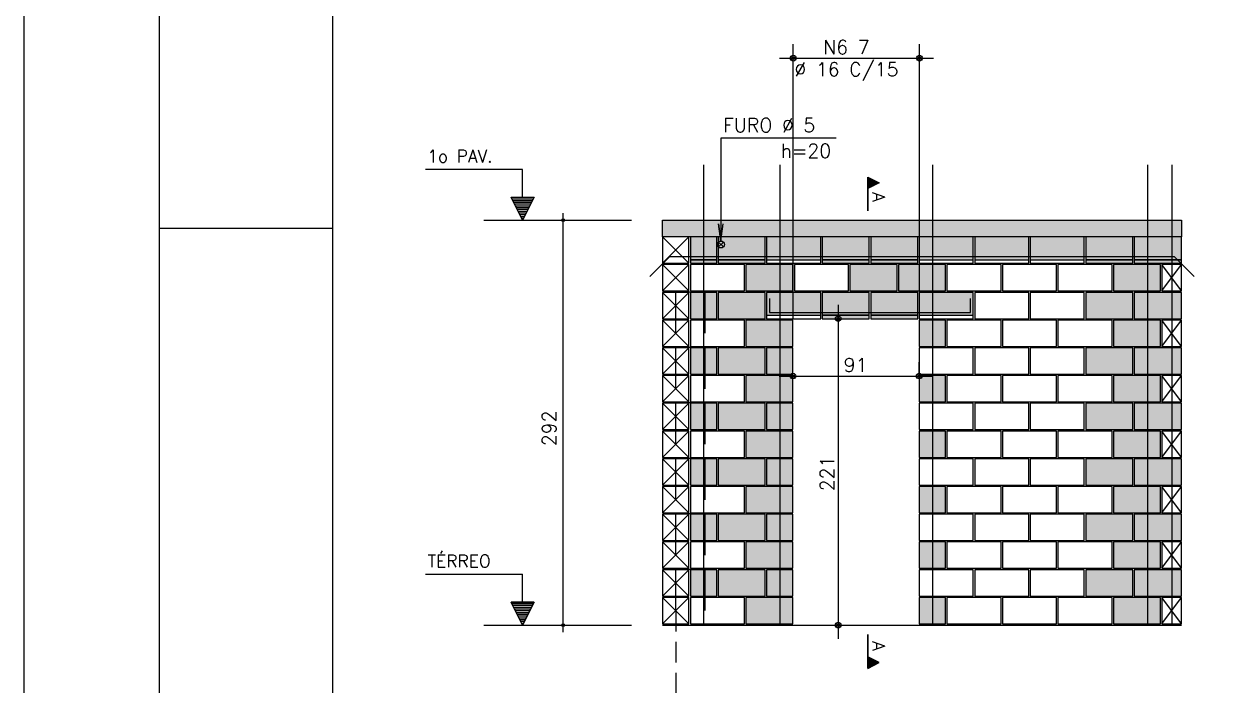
# Model space of a CAD drawing. Extents: x -2 to 121, y -2 to 61.
# Drawn here: x -1.95 to 15.19, y 8.26 to 17.8 of the extents above; entities that cross this region are included whole.
import ezdxf

# ---------------------------------------------------------------- set-up
doc = ezdxf.new("R2010")
doc.units = 0
doc.header["$MEASUREMENT"] = 0
doc.linetypes.add('ESTILO_TQS_0001', pattern=[0.45, 0.3, -0.15])
doc.linetypes.add('HIDDEN', pattern=[0.375, 0.25, -0.125])
doc.layers.get('Defpoints').update_dxf_attribs({"linetype": 'CONTINUOUS'})
for name, color, linetype in [('ARQ_FOLHA', 7, 'CONTINUOUS'), ('PENA_01', 1, 'CONTINUOUS'), ('PENA_02', 2, 'CONTINUOUS'), ('PENA_03', 3, 'CONTINUOUS'), ('PENA_05', 5, 'CONTINUOUS'), ('PENA_09', 254, 'CONTINUOUS'), ('PENA_11', 252, 'CONTINUOUS'), ('PENA_21', 100, 'CONTINUOUS'), ('PENA_23', 50, 'CONTINUOUS')]:
    doc.layers.add(name, color=color, linetype=linetype)
doc.styles.get("Standard").update_dxf_attribs({"font": 'ROMANS.SHX'})

msp = doc.modelspace()

# ---------------------------------------------------------------- linework, layer by layer
at = {"layer": 'ARQ_FOLHA', "color": 1}
msp.add_line((2.5, 14.846255), (0, 14.846255), dxfattribs=at)
for points in [[(0, -0.003745), (118.9, -0.003745), (118.9, 59.396255), (0, 59.396255)], [(2.5, 0.996255), (117.9, 0.996255), (117.9, 58.396255), (2.5, 58.396255)]]:
    msp.add_lwpolyline(points, close=True, dxfattribs=at)
at = {"layer": 'Defpoints', "color": 8, "linetype": 'HIDDEN', "ltscale": 100}
msp.add_lwpolyline([(-1.95, 60.946255), (-1.95, -1.553745), (120.85, -1.553745), (120.85, 60.946255)], close=True, dxfattribs=at)
at = {"layer": 'PENA_01', "linetype": 'Continuous'}
for p, q in [((9.145628, 13.541718), (9.145628, 17.504922)), ((10.965628, 13.541718), (10.965628, 17.504922)), ((8.945628, 17.304922), (11.165628, 17.304922)), ((4.682635, 14.966932), (6.813498, 14.966932)), ((8.066012, 14.652287), (8.136722, 14.581577)), ((8.066012, 14.581577), (8.136722, 14.652287)), ((7.660991, 14.396932), (8.040991, 14.396932)), ((8.060991, 14.396932), (8.740991, 14.396932)), ((8.760991, 14.396932), (9.540991, 14.396932)), ((9.560991, 14.396932), (10.240991, 14.396932)), ((10.260991, 14.396932), (10.940991, 14.396932)), ((10.960991, 14.396932), (11.740991, 14.396932)), ((11.760991, 14.396932), (12.540991, 14.396932)), ((12.560991, 14.396932), (13.340991, 14.396932)), ((13.360991, 14.396932), (14.040991, 14.396932)), ((14.060991, 14.396932), (14.740991, 14.396932)), ((9.792532, 13.746932), (9.792532, 8.926932)), ((8.760991, 13.596932), (9.540991, 13.596932)), ((9.560991, 13.596932), (10.240991, 13.596932)), ((9.760991, 13.546932), (9.992532, 13.546932)), ((10.260991, 13.596932), (10.940991, 13.596932)), ((10.960991, 13.596932), (11.740991, 13.596932)), ((9.140991, 12.736932), (9.140991, 12.919571)), ((10.960991, 12.736932), (10.960991, 12.919571)), ((8.940991, 12.719571), (11.160991, 12.719571)), ((4.682635, 9.126932), (6.813498, 9.126932)), ((9.898753, 9.126932), (9.992532, 9.126932))]:
    msp.add_line(p, q, dxfattribs=at)
at = {"layer": 'PENA_01', "linetype": 'ESTILO_TQS_0001'}
msp.add_line((7.450991, 9.336932), (7.450991, 4.609749), dxfattribs=at)
at = {"layer": 'PENA_01', "linetype": 'Continuous'}
msp.add_circle((8.101367, 14.616932), 0.05, dxfattribs=at)
at = {"layer": 'PENA_02', "linetype": 'Continuous'}
for p, q in [((7.640991, 14.726932), (7.260991, 14.726932)), ((7.260991, 14.726932), (7.260991, 14.346932)), ((7.640991, 14.346932), (7.640991, 14.726932)), ((7.260991, 14.346932), (7.640991, 14.346932)), ((7.640991, 14.326932), (7.260991, 14.326932)), ((7.260991, 14.326932), (7.260991, 13.946932)), ((7.640991, 13.946932), (7.640991, 14.326932)), ((14.740991, 14.326932), (14.460991, 14.326932)), ((14.460991, 14.326932), (14.460991, 13.946932)), ((14.740991, 13.946932), (14.740991, 14.326932)), ((7.260991, 13.946932), (7.640991, 13.946932)), ((7.640991, 13.926932), (7.260991, 13.926932)), ((7.260991, 13.926932), (7.260991, 13.546932)), ((7.640991, 13.546932), (7.640991, 13.926932)), ((14.460991, 13.946932), (14.740991, 13.946932)), ((7.260991, 13.546932), (7.640991, 13.546932)), ((7.640991, 13.526932), (7.260991, 13.526932)), ((7.260991, 13.526932), (7.260991, 13.146932)), ((7.640991, 13.146932), (7.640991, 13.526932)), ((14.740991, 13.526932), (14.460991, 13.526932)), ((14.460991, 13.526932), (14.460991, 13.146932)), ((14.740991, 13.146932), (14.740991, 13.526932)), ((7.260991, 13.146932), (7.640991, 13.146932)), ((7.640991, 13.126932), (7.260991, 13.126932)), ((7.260991, 13.126932), (7.260991, 12.746932)), ((7.640991, 12.746932), (7.640991, 13.126932)), ((14.460991, 13.146932), (14.740991, 13.146932)), ((7.260991, 12.746932), (7.640991, 12.746932)), ((7.640991, 12.726932), (7.260991, 12.726932)), ((7.260991, 12.726932), (7.260991, 12.346932)), ((7.640991, 12.346932), (7.640991, 12.726932)), ((14.740991, 12.726932), (14.460991, 12.726932)), ((14.460991, 12.726932), (14.460991, 12.346932)), ((14.740991, 12.346932), (14.740991, 12.726932)), ((7.260991, 12.346932), (7.640991, 12.346932)), ((14.460991, 12.346932), (14.740991, 12.346932)), ((7.640991, 12.326932), (7.260991, 12.326932)), ((7.260991, 12.326932), (7.260991, 11.946932)), ((7.640991, 11.946932), (7.640991, 12.326932)), ((7.260991, 11.946932), (7.640991, 11.946932)), ((7.640991, 11.926932), (7.260991, 11.926932)), ((7.260991, 11.926932), (7.260991, 11.546932)), ((7.640991, 11.546932), (7.640991, 11.926932)), ((14.740991, 11.926932), (14.460991, 11.926932)), ((14.460991, 11.926932), (14.460991, 11.546932)), ((14.740991, 11.546932), (14.740991, 11.926932)), ((7.260991, 11.546932), (7.640991, 11.546932)), ((7.640991, 11.526932), (7.260991, 11.526932)), ((7.260991, 11.526932), (7.260991, 11.146932)), ((7.640991, 11.146932), (7.640991, 11.526932)), ((14.460991, 11.546932), (14.740991, 11.546932)), ((7.260991, 11.146932), (7.640991, 11.146932)), ((7.640991, 11.126932), (7.260991, 11.126932)), ((7.260991, 11.126932), (7.260991, 10.746932)), ((7.640991, 10.746932), (7.640991, 11.126932)), ((14.740991, 11.126932), (14.460991, 11.126932)), ((14.460991, 11.126932), (14.460991, 10.746932)), ((14.740991, 10.746932), (14.740991, 11.126932)), ((7.260991, 10.746932), (7.640991, 10.746932)), ((7.640991, 10.726932), (7.260991, 10.726932)), ((7.260991, 10.726932), (7.260991, 10.346932)), ((7.640991, 10.346932), (7.640991, 10.726932)), ((14.460991, 10.746932), (14.740991, 10.746932)), ((7.260991, 10.346932), (7.640991, 10.346932)), ((7.640991, 10.326932), (7.260991, 10.326932)), ((7.260991, 10.326932), (7.260991, 9.946932)), ((7.640991, 9.946932), (7.640991, 10.326932)), ((14.740991, 10.326932), (14.460991, 10.326932)), ((14.460991, 10.326932), (14.460991, 9.946932)), ((14.740991, 9.946932), (14.740991, 10.326932)), ((7.260991, 9.946932), (7.640991, 9.946932)), ((14.460991, 9.946932), (14.740991, 9.946932)), ((7.640991, 9.926932), (7.260991, 9.926932)), ((7.260991, 9.926932), (7.260991, 9.546932)), ((7.640991, 9.546932), (7.640991, 9.926932)), ((7.260991, 9.546932), (7.640991, 9.546932)), ((7.640991, 9.526932), (7.260991, 9.526932)), ((7.260991, 9.526932), (7.260991, 9.146932)), ((7.640991, 9.146932), (7.640991, 9.526932)), ((14.740991, 9.526932), (14.460991, 9.526932)), ((14.460991, 9.526932), (14.460991, 9.146932)), ((14.740991, 9.146932), (14.740991, 9.526932)), ((7.260991, 9.146932), (7.640991, 9.146932)), ((7.260991, 9.126932), (14.740991, 9.126932)), ((14.460991, 9.146932), (14.740991, 9.146932))]:
    msp.add_line(p, q, dxfattribs=at)
for points in [[(7.260991, 14.726932), (7.260991, 14.966932), (14.740991, 14.966932), (14.740991, 14.726932), (7.260991, 14.726932)], [(7.660991, 14.346932), (8.040991, 14.346932), (8.040991, 14.726932), (7.660991, 14.726932), (7.660991, 14.346932)], [(8.060991, 14.346932), (8.740991, 14.346932), (8.740991, 14.726932), (8.060991, 14.726932), (8.060991, 14.346932)], [(8.760991, 14.346932), (9.540991, 14.346932), (9.540991, 14.726932), (8.760991, 14.726932), (8.760991, 14.346932)], [(9.560991, 14.346932), (10.240991, 14.346932), (10.240991, 14.726932), (9.560991, 14.726932), (9.560991, 14.346932)], [(10.260991, 14.346932), (10.940991, 14.346932), (10.940991, 14.726932), (10.260991, 14.726932), (10.260991, 14.346932)], [(10.960991, 14.346932), (11.740991, 14.346932), (11.740991, 14.726932), (10.960991, 14.726932), (10.960991, 14.346932)], [(11.760991, 14.346932), (12.540991, 14.346932), (12.540991, 14.726932), (11.760991, 14.726932), (11.760991, 14.346932)], [(12.560991, 14.346932), (13.340991, 14.346932), (13.340991, 14.726932), (12.560991, 14.726932), (12.560991, 14.346932)], [(13.360991, 14.346932), (14.040991, 14.346932), (14.040991, 14.726932), (13.360991, 14.726932), (13.360991, 14.346932)], [(14.060991, 14.346932), (14.740991, 14.346932), (14.740991, 14.726932), (14.060991, 14.726932), (14.060991, 14.346932)], [(7.660991, 13.946932), (8.440991, 13.946932), (8.440991, 14.326932), (7.660991, 14.326932), (7.660991, 13.946932)], [(8.460991, 13.946932), (9.140991, 13.946932), (9.140991, 14.326932), (8.460991, 14.326932), (8.460991, 13.946932)], [(9.160991, 13.946932), (9.940991, 13.946932), (9.940991, 14.326932), (9.160991, 14.326932), (9.160991, 13.946932)], [(9.960991, 13.946932), (10.640991, 13.946932), (10.640991, 14.326932), (9.960991, 14.326932), (9.960991, 13.946932)], [(10.660991, 13.946932), (11.340991, 13.946932), (11.340991, 14.326932), (10.660991, 14.326932), (10.660991, 13.946932)], [(11.360991, 13.946932), (12.140991, 13.946932), (12.140991, 14.326932), (11.360991, 14.326932), (11.360991, 13.946932)], [(12.160991, 13.946932), (12.940991, 13.946932), (12.940991, 14.326932), (12.160991, 14.326932), (12.160991, 13.946932)], [(12.960991, 13.946932), (13.740991, 13.946932), (13.740991, 14.326932), (12.960991, 14.326932), (12.960991, 13.946932)], [(13.760991, 13.946932), (14.440991, 13.946932), (14.440991, 14.326932), (13.760991, 14.326932), (13.760991, 13.946932)], [(7.660991, 13.546932), (8.040991, 13.546932), (8.040991, 13.926932), (7.660991, 13.926932), (7.660991, 13.546932)], [(8.060991, 13.546932), (8.740991, 13.546932), (8.740991, 13.926932), (8.060991, 13.926932), (8.060991, 13.546932)], [(8.760991, 13.546932), (9.540991, 13.546932), (9.540991, 13.926932), (8.760991, 13.926932), (8.760991, 13.546932)], [(9.560991, 13.546932), (10.240991, 13.546932), (10.240991, 13.926932), (9.560991, 13.926932), (9.560991, 13.546932)], [(10.260991, 13.546932), (10.940991, 13.546932), (10.940991, 13.926932), (10.260991, 13.926932), (10.260991, 13.546932)], [(10.960991, 13.546932), (11.740991, 13.546932), (11.740991, 13.926932), (10.960991, 13.926932), (10.960991, 13.546932)], [(11.760991, 13.546932), (12.540991, 13.546932), (12.540991, 13.926932), (11.760991, 13.926932), (11.760991, 13.546932)], [(12.560991, 13.546932), (13.340991, 13.546932), (13.340991, 13.926932), (12.560991, 13.926932), (12.560991, 13.546932)], [(13.360991, 13.546932), (14.040991, 13.546932), (14.040991, 13.926932), (13.360991, 13.926932), (13.360991, 13.546932)], [(14.060991, 13.546932), (14.740991, 13.546932), (14.740991, 13.926932), (14.060991, 13.926932), (14.060991, 13.546932)], [(7.660991, 13.146932), (8.440991, 13.146932), (8.440991, 13.526932), (7.660991, 13.526932), (7.660991, 13.146932)], [(8.460991, 13.146932), (9.140991, 13.146932), (9.140991, 13.526932), (8.460991, 13.526932), (8.460991, 13.146932)], [(10.960991, 13.146932), (11.340991, 13.146932), (11.340991, 13.526932), (10.960991, 13.526932), (10.960991, 13.146932)], [(11.360991, 13.146932), (12.140991, 13.146932), (12.140991, 13.526932), (11.360991, 13.526932), (11.360991, 13.146932)], [(12.160991, 13.146932), (12.940991, 13.146932), (12.940991, 13.526932), (12.160991, 13.526932), (12.160991, 13.146932)], [(12.960991, 13.146932), (13.740991, 13.146932), (13.740991, 13.526932), (12.960991, 13.526932), (12.960991, 13.146932)], [(13.760991, 13.146932), (14.440991, 13.146932), (14.440991, 13.526932), (13.760991, 13.526932), (13.760991, 13.146932)], [(7.660991, 12.746932), (8.040991, 12.746932), (8.040991, 13.126932), (7.660991, 13.126932), (7.660991, 12.746932)], [(8.060991, 12.746932), (8.740991, 12.746932), (8.740991, 13.126932), (8.060991, 13.126932), (8.060991, 12.746932)], [(8.760991, 12.746932), (9.140991, 12.746932), (9.140991, 13.126932), (8.760991, 13.126932), (8.760991, 12.746932)], [(10.960991, 12.746932), (11.740991, 12.746932), (11.740991, 13.126932), (10.960991, 13.126932), (10.960991, 12.746932)], [(11.760991, 12.746932), (12.540991, 12.746932), (12.540991, 13.126932), (11.760991, 13.126932), (11.760991, 12.746932)], [(12.560991, 12.746932), (13.340991, 12.746932), (13.340991, 13.126932), (12.560991, 13.126932), (12.560991, 12.746932)], [(13.360991, 12.746932), (14.040991, 12.746932), (14.040991, 13.126932), (13.360991, 13.126932), (13.360991, 12.746932)], [(14.060991, 12.746932), (14.740991, 12.746932), (14.740991, 13.126932), (14.060991, 13.126932), (14.060991, 12.746932)], [(7.660991, 12.346932), (8.440991, 12.346932), (8.440991, 12.726932), (7.660991, 12.726932), (7.660991, 12.346932)], [(8.460991, 12.346932), (9.140991, 12.346932), (9.140991, 12.726932), (8.460991, 12.726932), (8.460991, 12.346932)], [(10.960991, 12.346932), (11.340991, 12.346932), (11.340991, 12.726932), (10.960991, 12.726932), (10.960991, 12.346932)], [(11.360991, 12.346932), (12.140991, 12.346932), (12.140991, 12.726932), (11.360991, 12.726932), (11.360991, 12.346932)], [(12.160991, 12.346932), (12.940991, 12.346932), (12.940991, 12.726932), (12.160991, 12.726932), (12.160991, 12.346932)], [(12.960991, 12.346932), (13.740991, 12.346932), (13.740991, 12.726932), (12.960991, 12.726932), (12.960991, 12.346932)], [(13.760991, 12.346932), (14.440991, 12.346932), (14.440991, 12.726932), (13.760991, 12.726932), (13.760991, 12.346932)], [(7.660991, 11.946932), (8.040991, 11.946932), (8.040991, 12.326932), (7.660991, 12.326932), (7.660991, 11.946932)], [(8.060991, 11.946932), (8.740991, 11.946932), (8.740991, 12.326932), (8.060991, 12.326932), (8.060991, 11.946932)], [(8.760991, 11.946932), (9.140991, 11.946932), (9.140991, 12.326932), (8.760991, 12.326932), (8.760991, 11.946932)], [(10.960991, 11.946932), (11.740991, 11.946932), (11.740991, 12.326932), (10.960991, 12.326932), (10.960991, 11.946932)], [(11.760991, 11.946932), (12.540991, 11.946932), (12.540991, 12.326932), (11.760991, 12.326932), (11.760991, 11.946932)], [(12.560991, 11.946932), (13.340991, 11.946932), (13.340991, 12.326932), (12.560991, 12.326932), (12.560991, 11.946932)], [(13.360991, 11.946932), (14.040991, 11.946932), (14.040991, 12.326932), (13.360991, 12.326932), (13.360991, 11.946932)], [(14.060991, 11.946932), (14.740991, 11.946932), (14.740991, 12.326932), (14.060991, 12.326932), (14.060991, 11.946932)], [(7.660991, 11.546932), (8.440991, 11.546932), (8.440991, 11.926932), (7.660991, 11.926932), (7.660991, 11.546932)], [(8.460991, 11.546932), (9.140991, 11.546932), (9.140991, 11.926932), (8.460991, 11.926932), (8.460991, 11.546932)], [(10.960991, 11.546932), (11.340991, 11.546932), (11.340991, 11.926932), (10.960991, 11.926932), (10.960991, 11.546932)], [(11.360991, 11.546932), (12.140991, 11.546932), (12.140991, 11.926932), (11.360991, 11.926932), (11.360991, 11.546932)], [(12.160991, 11.546932), (12.940991, 11.546932), (12.940991, 11.926932), (12.160991, 11.926932), (12.160991, 11.546932)], [(12.960991, 11.546932), (13.740991, 11.546932), (13.740991, 11.926932), (12.960991, 11.926932), (12.960991, 11.546932)], [(13.760991, 11.546932), (14.440991, 11.546932), (14.440991, 11.926932), (13.760991, 11.926932), (13.760991, 11.546932)], [(7.660991, 11.146932), (8.040991, 11.146932), (8.040991, 11.526932), (7.660991, 11.526932), (7.660991, 11.146932)], [(8.060991, 11.146932), (8.740991, 11.146932), (8.740991, 11.526932), (8.060991, 11.526932), (8.060991, 11.146932)], [(8.760991, 11.146932), (9.140991, 11.146932), (9.140991, 11.526932), (8.760991, 11.526932), (8.760991, 11.146932)], [(10.960991, 11.146932), (11.740991, 11.146932), (11.740991, 11.526932), (10.960991, 11.526932), (10.960991, 11.146932)], [(11.760991, 11.146932), (12.540991, 11.146932), (12.540991, 11.526932), (11.760991, 11.526932), (11.760991, 11.146932)], [(12.560991, 11.146932), (13.340991, 11.146932), (13.340991, 11.526932), (12.560991, 11.526932), (12.560991, 11.146932)], [(13.360991, 11.146932), (14.040991, 11.146932), (14.040991, 11.526932), (13.360991, 11.526932), (13.360991, 11.146932)], [(14.060991, 11.146932), (14.740991, 11.146932), (14.740991, 11.526932), (14.060991, 11.526932), (14.060991, 11.146932)], [(7.660991, 10.746932), (8.440991, 10.746932), (8.440991, 11.126932), (7.660991, 11.126932), (7.660991, 10.746932)], [(8.460991, 10.746932), (9.140991, 10.746932), (9.140991, 11.126932), (8.460991, 11.126932), (8.460991, 10.746932)], [(10.960991, 10.746932), (11.340991, 10.746932), (11.340991, 11.126932), (10.960991, 11.126932), (10.960991, 10.746932)], [(11.360991, 10.746932), (12.140991, 10.746932), (12.140991, 11.126932), (11.360991, 11.126932), (11.360991, 10.746932)], [(12.160991, 10.746932), (12.940991, 10.746932), (12.940991, 11.126932), (12.160991, 11.126932), (12.160991, 10.746932)], [(12.960991, 10.746932), (13.740991, 10.746932), (13.740991, 11.126932), (12.960991, 11.126932), (12.960991, 10.746932)], [(13.760991, 10.746932), (14.440991, 10.746932), (14.440991, 11.126932), (13.760991, 11.126932), (13.760991, 10.746932)], [(7.660991, 10.346932), (8.040991, 10.346932), (8.040991, 10.726932), (7.660991, 10.726932), (7.660991, 10.346932)], [(8.060991, 10.346932), (8.740991, 10.346932), (8.740991, 10.726932), (8.060991, 10.726932), (8.060991, 10.346932)], [(8.760991, 10.346932), (9.140991, 10.346932), (9.140991, 10.726932), (8.760991, 10.726932), (8.760991, 10.346932)], [(10.960991, 10.346932), (11.740991, 10.346932), (11.740991, 10.726932), (10.960991, 10.726932), (10.960991, 10.346932)], [(11.760991, 10.346932), (12.540991, 10.346932), (12.540991, 10.726932), (11.760991, 10.726932), (11.760991, 10.346932)], [(12.560991, 10.346932), (13.340991, 10.346932), (13.340991, 10.726932), (12.560991, 10.726932), (12.560991, 10.346932)], [(13.360991, 10.346932), (14.040991, 10.346932), (14.040991, 10.726932), (13.360991, 10.726932), (13.360991, 10.346932)], [(14.060991, 10.346932), (14.740991, 10.346932), (14.740991, 10.726932), (14.060991, 10.726932), (14.060991, 10.346932)], [(7.660991, 9.946932), (8.440991, 9.946932), (8.440991, 10.326932), (7.660991, 10.326932), (7.660991, 9.946932)], [(8.460991, 9.946932), (9.140991, 9.946932), (9.140991, 10.326932), (8.460991, 10.326932), (8.460991, 9.946932)], [(10.960991, 9.946932), (11.340991, 9.946932), (11.340991, 10.326932), (10.960991, 10.326932), (10.960991, 9.946932)], [(11.360991, 9.946932), (12.140991, 9.946932), (12.140991, 10.326932), (11.360991, 10.326932), (11.360991, 9.946932)], [(12.160991, 9.946932), (12.940991, 9.946932), (12.940991, 10.326932), (12.160991, 10.326932), (12.160991, 9.946932)], [(12.960991, 9.946932), (13.740991, 9.946932), (13.740991, 10.326932), (12.960991, 10.326932), (12.960991, 9.946932)], [(13.760991, 9.946932), (14.440991, 9.946932), (14.440991, 10.326932), (13.760991, 10.326932), (13.760991, 9.946932)], [(7.660991, 9.546932), (8.040991, 9.546932), (8.040991, 9.926932), (7.660991, 9.926932), (7.660991, 9.546932)], [(8.060991, 9.546932), (8.740991, 9.546932), (8.740991, 9.926932), (8.060991, 9.926932), (8.060991, 9.546932)], [(8.760991, 9.546932), (9.140991, 9.546932), (9.140991, 9.926932), (8.760991, 9.926932), (8.760991, 9.546932)], [(10.960991, 9.546932), (11.740991, 9.546932), (11.740991, 9.926932), (10.960991, 9.926932), (10.960991, 9.546932)], [(11.760991, 9.546932), (12.540991, 9.546932), (12.540991, 9.926932), (11.760991, 9.926932), (11.760991, 9.546932)], [(12.560991, 9.546932), (13.340991, 9.546932), (13.340991, 9.926932), (12.560991, 9.926932), (12.560991, 9.546932)], [(13.360991, 9.546932), (14.040991, 9.546932), (14.040991, 9.926932), (13.360991, 9.926932), (13.360991, 9.546932)], [(14.060991, 9.546932), (14.740991, 9.546932), (14.740991, 9.926932), (14.060991, 9.926932), (14.060991, 9.546932)], [(7.660991, 9.146932), (8.440991, 9.146932), (8.440991, 9.526932), (7.660991, 9.526932), (7.660991, 9.146932)], [(8.460991, 9.146932), (9.140991, 9.146932), (9.140991, 9.526932), (8.460991, 9.526932), (8.460991, 9.146932)], [(10.960991, 9.146932), (11.340991, 9.146932), (11.340991, 9.526932), (10.960991, 9.526932), (10.960991, 9.146932)], [(11.360991, 9.146932), (12.140991, 9.146932), (12.140991, 9.526932), (11.360991, 9.526932), (11.360991, 9.146932)], [(12.160991, 9.146932), (12.940991, 9.146932), (12.940991, 9.526932), (12.160991, 9.526932), (12.160991, 9.146932)], [(12.960991, 9.146932), (13.740991, 9.146932), (13.740991, 9.526932), (12.960991, 9.526932), (12.960991, 9.146932)], [(13.760991, 9.146932), (14.440991, 9.146932), (14.440991, 9.526932), (13.760991, 9.526932), (13.760991, 9.146932)]]:
    msp.add_lwpolyline(points, dxfattribs=at)
for centre, radius in [((9.145628, 17.304922), 0.041625), ((9.145628, 17.304922), 0.02075), ((10.965628, 17.304922), 0.041625), ((10.965628, 17.304922), 0.02075), ((5.828781, 14.966932), 0.02), ((5.828781, 14.966932), 0.01), ((9.792532, 13.546932), 0.04), ((9.792532, 13.546932), 0.02), ((9.140991, 12.719571), 0.04), ((9.140991, 12.719571), 0.02), ((10.960991, 12.719571), 0.04), ((10.960991, 12.719571), 0.02), ((5.828781, 9.126932), 0.02), ((5.828781, 9.126932), 0.01), ((9.792532, 9.126932), 0.04), ((9.792532, 9.126932), 0.02)]:
    msp.add_circle(centre, radius, dxfattribs=at)
at = {"layer": 'PENA_03', "linetype": 'Continuous'}
for p, q in [((5.241634, 15.698797), (3.841634, 15.698797)), ((5.241634, 15.298797), (5.241634, 15.698797)), ((5.243034, 15.298797), (5.243034, 15.700197)), ((10.218049, 15.102039), (10.218049, 15.588421)), ((10.218049, 15.588421), (10.383982, 15.505455)), ((10.218744, 15.587293), (10.382421, 15.505455)), ((10.383982, 15.505455), (10.218744, 15.422836)), ((10.218745, 15.587293), (10.218745, 15.423616)), ((10.382421, 15.505455), (10.218745, 15.423616)), ((10.218745, 15.422836), (10.218745, 15.102039)), ((10.230813, 15.582039), (10.230813, 15.42887)), ((10.243577, 15.575657), (10.243577, 15.435252)), ((10.256341, 15.569275), (10.256341, 15.441634)), ((10.269105, 15.562893), (10.269105, 15.448016)), ((10.281869, 15.556511), (10.281869, 15.454398)), ((10.294633, 15.550129), (10.294633, 15.46078)), ((10.307397, 15.543747), (10.307397, 15.467162)), ((10.320161, 15.537365), (10.320161, 15.473544)), ((10.332925, 15.530983), (10.332925, 15.479926)), ((10.345689, 15.524601), (10.345689, 15.486308)), ((10.358454, 15.518219), (10.358454, 15.49269)), ((10.371218, 15.511837), (10.371218, 15.499073)), ((5.242334, 14.966932), (5.076401, 15.298797)), ((5.076401, 15.298797), (5.241634, 15.298797)), ((5.242334, 14.970054), (5.078657, 15.297406)), ((5.40601, 15.297406), (5.078657, 15.297406)), ((5.395502, 15.273269), (5.089164, 15.273269)), ((5.408266, 15.298797), (5.242334, 14.966932)), ((5.40601, 15.297407), (5.242334, 14.970053)), ((5.243034, 15.298797), (5.408266, 15.298797)), ((5.382738, 15.247741), (5.101929, 15.247741)), ((5.369974, 15.222213), (5.114693, 15.222213)), ((5.35721, 15.196685), (5.127457, 15.196685)), ((5.344446, 15.171157), (5.140221, 15.171157)), ((5.331682, 15.145629), (5.152985, 15.145629)), ((5.318918, 15.120101), (5.165749, 15.120101)), ((5.306154, 15.094573), (5.178513, 15.094573)), ((5.29339, 15.069045), (5.191277, 15.069045)), ((5.280626, 15.043517), (5.204041, 15.043517)), ((5.267862, 15.017988), (5.216805, 15.017988)), ((5.255098, 14.99246), (5.22957, 14.99246)), ((5.828781, 9.026399), (5.828781, 15.066932)), ((7.260991, 14.346932), (7.640991, 14.726932)), ((7.640991, 14.346932), (7.260991, 14.726932)), ((7.260991, 13.946932), (7.640991, 14.326932)), ((7.640991, 13.946932), (7.260991, 14.326932)), ((14.460991, 13.946932), (14.740991, 14.326932)), ((14.740991, 13.946932), (14.460991, 14.326932)), ((7.260991, 13.546932), (7.640991, 13.926932)), ((7.640991, 13.546932), (7.260991, 13.926932)), ((9.560991, 13.546932), (9.560991, 13.546932)), ((7.260991, 13.146932), (7.640991, 13.526932)), ((7.640991, 13.146932), (7.260991, 13.526932)), ((14.460991, 13.146932), (14.740991, 13.526932)), ((14.740991, 13.146932), (14.460991, 13.526932)), ((9.145628, 13.341718), (9.145628, 13.341718)), ((10.965628, 13.341718), (10.965628, 13.341718)), ((7.260991, 12.746932), (7.640991, 13.126932)), ((7.640991, 12.746932), (7.260991, 13.126932)), ((7.260991, 12.346932), (7.640991, 12.726932)), ((7.640991, 12.346932), (7.260991, 12.726932)), ((14.460991, 12.346932), (14.740991, 12.726932)), ((14.740991, 12.346932), (14.460991, 12.726932)), ((9.140991, 12.536932), (9.140991, 12.536932)), ((10.960991, 12.536932), (10.960991, 12.536932)), ((7.260991, 11.946932), (7.640991, 12.326932)), ((7.640991, 11.946932), (7.260991, 12.326932)), ((7.260991, 11.546932), (7.640991, 11.926932)), ((7.640991, 11.546932), (7.260991, 11.926932)), ((14.460991, 11.546932), (14.740991, 11.926932)), ((14.740991, 11.546932), (14.460991, 11.926932)), ((7.260991, 11.146932), (7.640991, 11.526932)), ((7.640991, 11.146932), (7.260991, 11.526932)), ((7.260991, 10.746932), (7.640991, 11.126932)), ((7.640991, 10.746932), (7.260991, 11.126932)), ((14.460991, 10.746932), (14.740991, 11.126932)), ((14.740991, 10.746932), (14.460991, 11.126932)), ((7.260991, 10.346932), (7.640991, 10.726932)), ((7.640991, 10.346932), (7.260991, 10.726932)), ((7.260991, 9.946932), (7.640991, 10.326932)), ((7.640991, 9.946932), (7.260991, 10.326932)), ((14.460991, 9.946932), (14.740991, 10.326932)), ((14.740991, 9.946932), (14.460991, 10.326932)), ((5.241634, 9.858797), (3.841634, 9.858797)), ((5.241634, 9.458797), (5.241634, 9.858797)), ((5.243034, 9.458797), (5.243034, 9.860197)), ((7.260991, 9.546932), (7.640991, 9.926932)), ((7.640991, 9.546932), (7.260991, 9.926932)), ((5.242334, 9.126932), (5.076401, 9.458797)), ((5.076401, 9.458797), (5.241634, 9.458797)), ((5.242334, 9.130054), (5.078657, 9.457406)), ((5.40601, 9.457406), (5.078657, 9.457406)), ((5.395502, 9.433269), (5.089164, 9.433269)), ((5.408266, 9.458797), (5.242334, 9.126932)), ((5.40601, 9.457407), (5.242334, 9.130053)), ((5.243034, 9.458797), (5.408266, 9.458797)), ((7.260991, 9.146932), (7.640991, 9.526932)), ((7.640991, 9.146932), (7.260991, 9.526932)), ((14.460991, 9.146932), (14.740991, 9.526932)), ((14.740991, 9.146932), (14.460991, 9.526932)), ((5.382738, 9.407741), (5.101929, 9.407741)), ((5.369974, 9.382213), (5.114693, 9.382213)), ((5.35721, 9.356685), (5.127457, 9.356685)), ((5.344446, 9.331157), (5.140221, 9.331157)), ((5.331682, 9.305629), (5.152985, 9.305629)), ((5.318918, 9.280101), (5.165749, 9.280101)), ((5.306154, 9.254573), (5.178513, 9.254573)), ((5.29339, 9.229045), (5.191277, 9.229045)), ((5.280626, 9.203517), (5.204041, 9.203517)), ((5.267862, 9.177988), (5.216805, 9.177988)), ((5.255098, 9.15246), (5.22957, 9.15246)), ((9.698753, 9.126932), (9.698753, 9.126932)), ((10.218049, 8.989867), (10.218049, 8.503485)), ((10.218745, 8.66907), (10.218745, 8.989867)), ((10.218049, 8.503485), (10.383982, 8.586451)), ((10.383982, 8.586451), (10.218744, 8.66907)), ((10.218744, 8.504613), (10.382421, 8.586451)), ((10.218745, 8.504613), (10.218745, 8.66829)), ((10.382421, 8.586451), (10.218745, 8.66829)), ((10.230813, 8.509867), (10.230813, 8.663036)), ((10.243577, 8.516249), (10.243577, 8.656654)), ((10.256341, 8.522631), (10.256341, 8.650272)), ((10.269105, 8.529013), (10.269105, 8.64389)), ((10.281869, 8.535395), (10.281869, 8.637508)), ((10.294633, 8.541777), (10.294633, 8.631126)), ((10.307397, 8.548159), (10.307397, 8.624744)), ((10.320161, 8.554541), (10.320161, 8.618362)), ((10.332925, 8.560923), (10.332925, 8.61198)), ((10.345689, 8.567305), (10.345689, 8.605598)), ((10.358454, 8.573687), (10.358454, 8.599216)), ((10.371218, 8.580069), (10.371218, 8.592833))]:
    msp.add_line(p, q, dxfattribs=at)
msp.add_lwpolyline([(9.765398, 16.14995), (8.101367, 16.14995), (8.101367, 14.666932), (8.068735, 14.914793), (8.101367, 14.666932), (8.133998, 14.914793)], dxfattribs=at)
at = {"layer": 'PENA_05', "linetype": 'Continuous'}
for p, q in [((7.360991, 14.436932), (7.078148, 14.154089)), ((14.640991, 14.436932), (7.360991, 14.436932)), ((14.923833, 14.154089), (14.640991, 14.436932)), ((7.450991, 13.335988), (7.450991, 13.935988)), ((7.450991, 13.935988), (7.870991, 13.935988)), ((7.870991, 13.935988), (7.870991, 13.335988)), ((8.800991, 13.836932), (8.800991, 13.636932)), ((11.700991, 13.636932), (11.700991, 13.836932)), ((8.800991, 13.636932), (11.700991, 13.636932)), ((7.450991, 12.535988), (7.450991, 13.135988)), ((7.450991, 13.135988), (7.870991, 13.135988)), ((7.870991, 13.135988), (7.870991, 12.535988)), ((7.450991, 11.735988), (7.450991, 12.335988)), ((7.450991, 12.335988), (7.870991, 12.335988)), ((7.870991, 12.335988), (7.870991, 11.735988)), ((7.450991, 10.935122), (7.450991, 11.535122)), ((7.450991, 11.535122), (7.870991, 11.535122)), ((7.870991, 11.535122), (7.870991, 10.935122)), ((7.450991, 10.135988), (7.450991, 10.735988)), ((7.450991, 10.735988), (7.870991, 10.735988)), ((7.870991, 10.735988), (7.870991, 10.135988)), ((7.450991, 9.335988), (7.450991, 9.935988)), ((7.450991, 9.935988), (7.870991, 9.935988)), ((7.870991, 9.935988), (7.870991, 9.335988))]:
    msp.add_line(p, q, dxfattribs=at)
for points in [[(7.850991, 15.766932), (7.850991, 9.126932)], [(8.950991, 15.766932), (8.950991, 9.126932)], [(11.150991, 15.766932), (11.150991, 9.126932)], [(14.250991, 15.766932), (14.250991, 9.126932)], [(14.600991, 15.766932), (14.600991, 9.126932)]]:
    msp.add_lwpolyline(points, dxfattribs=at)
at = {"layer": 'PENA_09', "linetype": 'Continuous'}
for points in [[(7.660991, 14.396932), (8.040991, 14.396932), (8.040991, 14.726932), (7.660991, 14.726932), (7.660991, 14.396932)], [(8.060991, 14.396932), (8.740991, 14.396932), (8.740991, 14.726932), (8.060991, 14.726932), (8.060991, 14.396932)], [(8.760991, 14.396932), (9.540991, 14.396932), (9.540991, 14.726932), (8.760991, 14.726932), (8.760991, 14.396932)], [(9.560991, 14.396932), (10.240991, 14.396932), (10.240991, 14.726932), (9.560991, 14.726932), (9.560991, 14.396932)], [(10.260991, 14.396932), (10.940991, 14.396932), (10.940991, 14.726932), (10.260991, 14.726932), (10.260991, 14.396932)], [(10.960991, 14.396932), (11.740991, 14.396932), (11.740991, 14.726932), (10.960991, 14.726932), (10.960991, 14.396932)], [(11.760991, 14.396932), (12.540991, 14.396932), (12.540991, 14.726932), (11.760991, 14.726932), (11.760991, 14.396932)], [(12.560991, 14.396932), (13.340991, 14.396932), (13.340991, 14.726932), (12.560991, 14.726932), (12.560991, 14.396932)], [(13.360991, 14.396932), (14.040991, 14.396932), (14.040991, 14.726932), (13.360991, 14.726932), (13.360991, 14.396932)], [(14.060991, 14.396932), (14.740991, 14.396932), (14.740991, 14.726932), (14.060991, 14.726932), (14.060991, 14.396932)], [(8.760991, 13.596932), (9.540991, 13.596932), (9.540991, 13.926932), (8.760991, 13.926932), (8.760991, 13.596932)], [(9.560991, 13.596932), (10.240991, 13.596932), (10.240991, 13.926932), (9.560991, 13.926932), (9.560991, 13.596932)], [(10.260991, 13.596932), (10.940991, 13.596932), (10.940991, 13.926932), (10.260991, 13.926932), (10.260991, 13.596932)], [(10.960991, 13.596932), (11.740991, 13.596932), (11.740991, 13.926932), (10.960991, 13.926932), (10.960991, 13.596932)]]:
    msp.add_lwpolyline(points, dxfattribs=at)
for points in [[(7.660991, 14.396932), (8.040991, 14.396932), (8.040991, 14.726932)], [(7.660991, 14.396932), (8.040991, 14.726932), (7.660991, 14.726932)], [(7.660991, 14.396932), (7.660991, 14.726932), (7.660991, 14.396932)], [(8.060991, 14.396932), (8.740991, 14.396932), (8.740991, 14.726932)], [(8.060991, 14.396932), (8.740991, 14.726932), (8.060991, 14.726932)], [(8.060991, 14.396932), (8.060991, 14.726932), (8.060991, 14.396932)], [(8.760991, 14.396932), (9.540991, 14.396932), (9.540991, 14.726932)], [(8.760991, 14.396932), (9.540991, 14.726932), (8.760991, 14.726932)], [(8.760991, 14.396932), (8.760991, 14.726932), (8.760991, 14.396932)], [(9.560991, 14.396932), (10.240991, 14.396932), (10.240991, 14.726932)], [(9.560991, 14.396932), (10.240991, 14.726932), (9.560991, 14.726932)], [(9.560991, 14.396932), (9.560991, 14.726932), (9.560991, 14.396932)], [(10.260991, 14.396932), (10.940991, 14.396932), (10.940991, 14.726932)], [(10.260991, 14.396932), (10.940991, 14.726932), (10.260991, 14.726932)], [(10.260991, 14.396932), (10.260991, 14.726932), (10.260991, 14.396932)], [(10.960991, 14.396932), (11.740991, 14.396932), (11.740991, 14.726932)], [(10.960991, 14.396932), (11.740991, 14.726932), (10.960991, 14.726932)], [(10.960991, 14.396932), (10.960991, 14.726932), (10.960991, 14.396932)], [(11.760991, 14.396932), (12.540991, 14.396932), (12.540991, 14.726932)], [(11.760991, 14.396932), (12.540991, 14.726932), (11.760991, 14.726932)], [(11.760991, 14.396932), (11.760991, 14.726932), (11.760991, 14.396932)], [(12.560991, 14.396932), (13.340991, 14.396932), (13.340991, 14.726932)], [(12.560991, 14.396932), (13.340991, 14.726932), (12.560991, 14.726932)], [(12.560991, 14.396932), (12.560991, 14.726932), (12.560991, 14.396932)], [(13.360991, 14.396932), (14.040991, 14.396932), (14.040991, 14.726932)], [(13.360991, 14.396932), (14.040991, 14.726932), (13.360991, 14.726932)], [(13.360991, 14.396932), (13.360991, 14.726932), (13.360991, 14.396932)], [(14.060991, 14.396932), (14.740991, 14.396932), (14.740991, 14.726932)], [(14.060991, 14.396932), (14.740991, 14.726932), (14.060991, 14.726932)], [(14.060991, 14.396932), (14.060991, 14.726932), (14.060991, 14.396932)], [(8.760991, 13.596932), (9.540991, 13.596932), (9.540991, 13.926932)], [(8.760991, 13.596932), (9.540991, 13.926932), (8.760991, 13.926932)], [(8.760991, 13.596932), (8.760991, 13.926932), (8.760991, 13.596932)], [(9.560991, 13.596932), (10.240991, 13.596932), (10.240991, 13.926932)], [(9.560991, 13.596932), (10.240991, 13.926932), (9.560991, 13.926932)], [(9.560991, 13.596932), (9.560991, 13.926932), (9.560991, 13.596932)], [(10.260991, 13.596932), (10.940991, 13.596932), (10.940991, 13.926932)], [(10.260991, 13.596932), (10.940991, 13.926932), (10.260991, 13.926932)], [(10.260991, 13.596932), (10.260991, 13.926932), (10.260991, 13.596932)], [(10.960991, 13.596932), (11.740991, 13.596932), (11.740991, 13.926932)], [(10.960991, 13.596932), (11.740991, 13.926932), (10.960991, 13.926932)], [(10.960991, 13.596932), (10.960991, 13.926932), (10.960991, 13.596932)]]:
    msp.add_solid(points, dxfattribs=at)
at = {"layer": 'PENA_11', "linetype": 'Continuous'}
for points in [[(7.260991, 14.726932), (7.260991, 14.966932), (14.740991, 14.966932)], [(7.260991, 14.726932), (14.740991, 14.966932), (14.740991, 14.726932)], [(7.260991, 14.726932), (14.740991, 14.726932), (7.260991, 14.726932)]]:
    msp.add_solid(points, dxfattribs=at)
at = {"layer": 'PENA_21', "linetype": 'Continuous'}
for points in [[(8.060991, 14.346932), (8.740991, 14.346932), (8.740991, 14.396932), (8.060991, 14.396932), (8.060991, 14.346932)], [(9.560991, 14.346932), (10.240991, 14.346932), (10.240991, 14.396932), (9.560991, 14.396932), (9.560991, 14.346932)], [(10.260991, 14.346932), (10.940991, 14.346932), (10.940991, 14.396932), (10.260991, 14.396932), (10.260991, 14.346932)], [(13.360991, 14.346932), (14.040991, 14.346932), (14.040991, 14.396932), (13.360991, 14.396932), (13.360991, 14.346932)], [(14.060991, 14.346932), (14.740991, 14.346932), (14.740991, 14.396932), (14.060991, 14.396932), (14.060991, 14.346932)], [(8.460991, 13.946932), (9.140991, 13.946932), (9.140991, 14.326932), (8.460991, 14.326932), (8.460991, 13.946932)], [(9.960991, 13.946932), (10.640991, 13.946932), (10.640991, 14.326932), (9.960991, 14.326932), (9.960991, 13.946932)], [(10.660991, 13.946932), (11.340991, 13.946932), (11.340991, 14.326932), (10.660991, 14.326932), (10.660991, 13.946932)], [(13.760991, 13.946932), (14.440991, 13.946932), (14.440991, 14.326932), (13.760991, 14.326932), (13.760991, 13.946932)], [(8.060991, 13.546932), (8.740991, 13.546932), (8.740991, 13.926932), (8.060991, 13.926932), (8.060991, 13.546932)], [(13.360991, 13.546932), (14.040991, 13.546932), (14.040991, 13.926932), (13.360991, 13.926932), (13.360991, 13.546932)], [(14.060991, 13.546932), (14.740991, 13.546932), (14.740991, 13.926932), (14.060991, 13.926932), (14.060991, 13.546932)], [(9.560991, 13.546932), (10.240991, 13.546932), (10.240991, 13.596932), (9.560991, 13.596932), (9.560991, 13.546932)], [(10.260991, 13.546932), (10.940991, 13.546932), (10.940991, 13.596932), (10.260991, 13.596932), (10.260991, 13.546932)], [(8.460991, 13.146932), (9.140991, 13.146932), (9.140991, 13.526932), (8.460991, 13.526932), (8.460991, 13.146932)], [(13.760991, 13.146932), (14.440991, 13.146932), (14.440991, 13.526932), (13.760991, 13.526932), (13.760991, 13.146932)], [(8.060991, 12.746932), (8.740991, 12.746932), (8.740991, 13.126932), (8.060991, 13.126932), (8.060991, 12.746932)], [(13.360991, 12.746932), (14.040991, 12.746932), (14.040991, 13.126932), (13.360991, 13.126932), (13.360991, 12.746932)], [(14.060991, 12.746932), (14.740991, 12.746932), (14.740991, 13.126932), (14.060991, 13.126932), (14.060991, 12.746932)], [(8.460991, 12.346932), (9.140991, 12.346932), (9.140991, 12.726932), (8.460991, 12.726932), (8.460991, 12.346932)], [(13.760991, 12.346932), (14.440991, 12.346932), (14.440991, 12.726932), (13.760991, 12.726932), (13.760991, 12.346932)], [(8.060991, 11.946932), (8.740991, 11.946932), (8.740991, 12.326932), (8.060991, 12.326932), (8.060991, 11.946932)], [(13.360991, 11.946932), (14.040991, 11.946932), (14.040991, 12.326932), (13.360991, 12.326932), (13.360991, 11.946932)], [(14.060991, 11.946932), (14.740991, 11.946932), (14.740991, 12.326932), (14.060991, 12.326932), (14.060991, 11.946932)], [(8.460991, 11.546932), (9.140991, 11.546932), (9.140991, 11.926932), (8.460991, 11.926932), (8.460991, 11.546932)], [(13.760991, 11.546932), (14.440991, 11.546932), (14.440991, 11.926932), (13.760991, 11.926932), (13.760991, 11.546932)], [(8.060991, 11.146932), (8.740991, 11.146932), (8.740991, 11.526932), (8.060991, 11.526932), (8.060991, 11.146932)], [(13.360991, 11.146932), (14.040991, 11.146932), (14.040991, 11.526932), (13.360991, 11.526932), (13.360991, 11.146932)], [(14.060991, 11.146932), (14.740991, 11.146932), (14.740991, 11.526932), (14.060991, 11.526932), (14.060991, 11.146932)], [(8.460991, 10.746932), (9.140991, 10.746932), (9.140991, 11.126932), (8.460991, 11.126932), (8.460991, 10.746932)], [(13.760991, 10.746932), (14.440991, 10.746932), (14.440991, 11.126932), (13.760991, 11.126932), (13.760991, 10.746932)], [(8.060991, 10.346932), (8.740991, 10.346932), (8.740991, 10.726932), (8.060991, 10.726932), (8.060991, 10.346932)], [(13.360991, 10.346932), (14.040991, 10.346932), (14.040991, 10.726932), (13.360991, 10.726932), (13.360991, 10.346932)], [(14.060991, 10.346932), (14.740991, 10.346932), (14.740991, 10.726932), (14.060991, 10.726932), (14.060991, 10.346932)], [(8.460991, 9.946932), (9.140991, 9.946932), (9.140991, 10.326932), (8.460991, 10.326932), (8.460991, 9.946932)], [(13.760991, 9.946932), (14.440991, 9.946932), (14.440991, 10.326932), (13.760991, 10.326932), (13.760991, 9.946932)], [(8.060991, 9.546932), (8.740991, 9.546932), (8.740991, 9.926932), (8.060991, 9.926932), (8.060991, 9.546932)], [(13.360991, 9.546932), (14.040991, 9.546932), (14.040991, 9.926932), (13.360991, 9.926932), (13.360991, 9.546932)], [(14.060991, 9.546932), (14.740991, 9.546932), (14.740991, 9.926932), (14.060991, 9.926932), (14.060991, 9.546932)], [(8.460991, 9.146932), (9.140991, 9.146932), (9.140991, 9.526932), (8.460991, 9.526932), (8.460991, 9.146932)], [(13.760991, 9.146932), (14.440991, 9.146932), (14.440991, 9.526932), (13.760991, 9.526932), (13.760991, 9.146932)]]:
    msp.add_lwpolyline(points, dxfattribs=at)
for points in [[(8.060991, 14.346932), (8.740991, 14.346932), (8.740991, 14.396932)], [(8.060991, 14.346932), (8.740991, 14.396932), (8.060991, 14.396932)], [(8.060991, 14.346932), (8.060991, 14.396932), (8.060991, 14.346932)], [(9.560991, 14.346932), (10.240991, 14.346932), (10.240991, 14.396932)], [(9.560991, 14.346932), (10.240991, 14.396932), (9.560991, 14.396932)], [(9.560991, 14.346932), (9.560991, 14.396932), (9.560991, 14.346932)], [(10.260991, 14.346932), (10.940991, 14.346932), (10.940991, 14.396932)], [(10.260991, 14.346932), (10.940991, 14.396932), (10.260991, 14.396932)], [(10.260991, 14.346932), (10.260991, 14.396932), (10.260991, 14.346932)], [(13.360991, 14.346932), (14.040991, 14.346932), (14.040991, 14.396932)], [(13.360991, 14.346932), (14.040991, 14.396932), (13.360991, 14.396932)], [(13.360991, 14.346932), (13.360991, 14.396932), (13.360991, 14.346932)], [(14.060991, 14.346932), (14.740991, 14.346932), (14.740991, 14.396932)], [(14.060991, 14.346932), (14.740991, 14.396932), (14.060991, 14.396932)], [(14.060991, 14.346932), (14.060991, 14.396932), (14.060991, 14.346932)], [(8.460991, 13.946932), (9.140991, 13.946932), (9.140991, 14.326932)], [(8.460991, 13.946932), (9.140991, 14.326932), (8.460991, 14.326932)], [(8.460991, 13.946932), (8.460991, 14.326932), (8.460991, 13.946932)], [(9.960991, 13.946932), (10.640991, 13.946932), (10.640991, 14.326932)], [(9.960991, 13.946932), (10.640991, 14.326932), (9.960991, 14.326932)], [(9.960991, 13.946932), (9.960991, 14.326932), (9.960991, 13.946932)], [(10.660991, 13.946932), (11.340991, 13.946932), (11.340991, 14.326932)], [(10.660991, 13.946932), (11.340991, 14.326932), (10.660991, 14.326932)], [(10.660991, 13.946932), (10.660991, 14.326932), (10.660991, 13.946932)], [(13.760991, 13.946932), (14.440991, 13.946932), (14.440991, 14.326932)], [(13.760991, 13.946932), (14.440991, 14.326932), (13.760991, 14.326932)], [(13.760991, 13.946932), (13.760991, 14.326932), (13.760991, 13.946932)], [(8.060991, 13.546932), (8.740991, 13.546932), (8.740991, 13.926932)], [(8.060991, 13.546932), (8.740991, 13.926932), (8.060991, 13.926932)], [(8.060991, 13.546932), (8.060991, 13.926932), (8.060991, 13.546932)], [(13.360991, 13.546932), (14.040991, 13.546932), (14.040991, 13.926932)], [(13.360991, 13.546932), (14.040991, 13.926932), (13.360991, 13.926932)], [(13.360991, 13.546932), (13.360991, 13.926932), (13.360991, 13.546932)], [(14.060991, 13.546932), (14.740991, 13.546932), (14.740991, 13.926932)], [(14.060991, 13.546932), (14.740991, 13.926932), (14.060991, 13.926932)], [(14.060991, 13.546932), (14.060991, 13.926932), (14.060991, 13.546932)], [(9.560991, 13.546932), (10.240991, 13.546932), (10.240991, 13.596932)], [(9.560991, 13.546932), (10.240991, 13.596932), (9.560991, 13.596932)], [(9.560991, 13.546932), (9.560991, 13.596932), (9.560991, 13.546932)], [(10.260991, 13.546932), (10.940991, 13.546932), (10.940991, 13.596932)], [(10.260991, 13.546932), (10.940991, 13.596932), (10.260991, 13.596932)], [(10.260991, 13.546932), (10.260991, 13.596932), (10.260991, 13.546932)], [(8.460991, 13.146932), (9.140991, 13.146932), (9.140991, 13.526932)], [(8.460991, 13.146932), (9.140991, 13.526932), (8.460991, 13.526932)], [(8.460991, 13.146932), (8.460991, 13.526932), (8.460991, 13.146932)], [(13.760991, 13.146932), (14.440991, 13.146932), (14.440991, 13.526932)], [(13.760991, 13.146932), (14.440991, 13.526932), (13.760991, 13.526932)], [(13.760991, 13.146932), (13.760991, 13.526932), (13.760991, 13.146932)], [(8.060991, 12.746932), (8.740991, 12.746932), (8.740991, 13.126932)], [(8.060991, 12.746932), (8.740991, 13.126932), (8.060991, 13.126932)], [(8.060991, 12.746932), (8.060991, 13.126932), (8.060991, 12.746932)], [(13.360991, 12.746932), (14.040991, 12.746932), (14.040991, 13.126932)], [(13.360991, 12.746932), (14.040991, 13.126932), (13.360991, 13.126932)], [(13.360991, 12.746932), (13.360991, 13.126932), (13.360991, 12.746932)], [(14.060991, 12.746932), (14.740991, 12.746932), (14.740991, 13.126932)], [(14.060991, 12.746932), (14.740991, 13.126932), (14.060991, 13.126932)], [(14.060991, 12.746932), (14.060991, 13.126932), (14.060991, 12.746932)], [(8.460991, 12.346932), (9.140991, 12.346932), (9.140991, 12.726932)], [(8.460991, 12.346932), (9.140991, 12.726932), (8.460991, 12.726932)], [(8.460991, 12.346932), (8.460991, 12.726932), (8.460991, 12.346932)], [(13.760991, 12.346932), (14.440991, 12.346932), (14.440991, 12.726932)], [(13.760991, 12.346932), (14.440991, 12.726932), (13.760991, 12.726932)], [(13.760991, 12.346932), (13.760991, 12.726932), (13.760991, 12.346932)], [(8.060991, 11.946932), (8.740991, 11.946932), (8.740991, 12.326932)], [(8.060991, 11.946932), (8.740991, 12.326932), (8.060991, 12.326932)], [(8.060991, 11.946932), (8.060991, 12.326932), (8.060991, 11.946932)], [(13.360991, 11.946932), (14.040991, 11.946932), (14.040991, 12.326932)], [(13.360991, 11.946932), (14.040991, 12.326932), (13.360991, 12.326932)], [(13.360991, 11.946932), (13.360991, 12.326932), (13.360991, 11.946932)], [(14.060991, 11.946932), (14.740991, 11.946932), (14.740991, 12.326932)], [(14.060991, 11.946932), (14.740991, 12.326932), (14.060991, 12.326932)], [(14.060991, 11.946932), (14.060991, 12.326932), (14.060991, 11.946932)], [(8.460991, 11.546932), (9.140991, 11.546932), (9.140991, 11.926932)], [(8.460991, 11.546932), (9.140991, 11.926932), (8.460991, 11.926932)], [(8.460991, 11.546932), (8.460991, 11.926932), (8.460991, 11.546932)], [(13.760991, 11.546932), (14.440991, 11.546932), (14.440991, 11.926932)], [(13.760991, 11.546932), (14.440991, 11.926932), (13.760991, 11.926932)], [(13.760991, 11.546932), (13.760991, 11.926932), (13.760991, 11.546932)], [(8.060991, 11.146932), (8.740991, 11.146932), (8.740991, 11.526932)], [(8.060991, 11.146932), (8.740991, 11.526932), (8.060991, 11.526932)], [(8.060991, 11.146932), (8.060991, 11.526932), (8.060991, 11.146932)], [(13.360991, 11.146932), (14.040991, 11.146932), (14.040991, 11.526932)], [(13.360991, 11.146932), (14.040991, 11.526932), (13.360991, 11.526932)], [(13.360991, 11.146932), (13.360991, 11.526932), (13.360991, 11.146932)], [(14.060991, 11.146932), (14.740991, 11.146932), (14.740991, 11.526932)], [(14.060991, 11.146932), (14.740991, 11.526932), (14.060991, 11.526932)], [(14.060991, 11.146932), (14.060991, 11.526932), (14.060991, 11.146932)], [(8.460991, 10.746932), (9.140991, 10.746932), (9.140991, 11.126932)], [(8.460991, 10.746932), (9.140991, 11.126932), (8.460991, 11.126932)], [(8.460991, 10.746932), (8.460991, 11.126932), (8.460991, 10.746932)], [(13.760991, 10.746932), (14.440991, 10.746932), (14.440991, 11.126932)], [(13.760991, 10.746932), (14.440991, 11.126932), (13.760991, 11.126932)], [(13.760991, 10.746932), (13.760991, 11.126932), (13.760991, 10.746932)], [(8.060991, 10.346932), (8.740991, 10.346932), (8.740991, 10.726932)], [(8.060991, 10.346932), (8.740991, 10.726932), (8.060991, 10.726932)], [(8.060991, 10.346932), (8.060991, 10.726932), (8.060991, 10.346932)], [(13.360991, 10.346932), (14.040991, 10.346932), (14.040991, 10.726932)], [(13.360991, 10.346932), (14.040991, 10.726932), (13.360991, 10.726932)], [(13.360991, 10.346932), (13.360991, 10.726932), (13.360991, 10.346932)], [(14.060991, 10.346932), (14.740991, 10.346932), (14.740991, 10.726932)], [(14.060991, 10.346932), (14.740991, 10.726932), (14.060991, 10.726932)], [(14.060991, 10.346932), (14.060991, 10.726932), (14.060991, 10.346932)], [(8.460991, 9.946932), (9.140991, 9.946932), (9.140991, 10.326932)], [(8.460991, 9.946932), (9.140991, 10.326932), (8.460991, 10.326932)], [(8.460991, 9.946932), (8.460991, 10.326932), (8.460991, 9.946932)], [(13.760991, 9.946932), (14.440991, 9.946932), (14.440991, 10.326932)], [(13.760991, 9.946932), (14.440991, 10.326932), (13.760991, 10.326932)], [(13.760991, 9.946932), (13.760991, 10.326932), (13.760991, 9.946932)], [(8.060991, 9.546932), (8.740991, 9.546932), (8.740991, 9.926932)], [(8.060991, 9.546932), (8.740991, 9.926932), (8.060991, 9.926932)], [(8.060991, 9.546932), (8.060991, 9.926932), (8.060991, 9.546932)], [(13.360991, 9.546932), (14.040991, 9.546932), (14.040991, 9.926932)], [(13.360991, 9.546932), (14.040991, 9.926932), (13.360991, 9.926932)], [(13.360991, 9.546932), (13.360991, 9.926932), (13.360991, 9.546932)], [(14.060991, 9.546932), (14.740991, 9.546932), (14.740991, 9.926932)], [(14.060991, 9.546932), (14.740991, 9.926932), (14.060991, 9.926932)], [(14.060991, 9.546932), (14.060991, 9.926932), (14.060991, 9.546932)], [(8.460991, 9.146932), (9.140991, 9.146932), (9.140991, 9.526932)], [(8.460991, 9.146932), (9.140991, 9.526932), (8.460991, 9.526932)], [(8.460991, 9.146932), (8.460991, 9.526932), (8.460991, 9.146932)], [(13.760991, 9.146932), (14.440991, 9.146932), (14.440991, 9.526932)], [(13.760991, 9.146932), (14.440991, 9.526932), (13.760991, 9.526932)], [(13.760991, 9.146932), (13.760991, 9.526932), (13.760991, 9.146932)]]:
    msp.add_solid(points, dxfattribs=at)
at = {"layer": 'PENA_23', "linetype": 'Continuous'}
for points in [[(7.660991, 14.346932), (8.040991, 14.346932), (8.040991, 14.396932), (7.660991, 14.396932), (7.660991, 14.346932)], [(7.660991, 13.546932), (8.040991, 13.546932), (8.040991, 13.926932), (7.660991, 13.926932), (7.660991, 13.546932)], [(10.960991, 13.146932), (11.340991, 13.146932), (11.340991, 13.526932), (10.960991, 13.526932), (10.960991, 13.146932)], [(7.660991, 12.746932), (8.040991, 12.746932), (8.040991, 13.126932), (7.660991, 13.126932), (7.660991, 12.746932)], [(8.760991, 12.746932), (9.140991, 12.746932), (9.140991, 13.126932), (8.760991, 13.126932), (8.760991, 12.746932)], [(10.960991, 12.346932), (11.340991, 12.346932), (11.340991, 12.726932), (10.960991, 12.726932), (10.960991, 12.346932)], [(7.660991, 11.946932), (8.040991, 11.946932), (8.040991, 12.326932), (7.660991, 12.326932), (7.660991, 11.946932)], [(8.760991, 11.946932), (9.140991, 11.946932), (9.140991, 12.326932), (8.760991, 12.326932), (8.760991, 11.946932)], [(10.960991, 11.546932), (11.340991, 11.546932), (11.340991, 11.926932), (10.960991, 11.926932), (10.960991, 11.546932)], [(7.660991, 11.146932), (8.040991, 11.146932), (8.040991, 11.526932), (7.660991, 11.526932), (7.660991, 11.146932)], [(8.760991, 11.146932), (9.140991, 11.146932), (9.140991, 11.526932), (8.760991, 11.526932), (8.760991, 11.146932)], [(10.960991, 10.746932), (11.340991, 10.746932), (11.340991, 11.126932), (10.960991, 11.126932), (10.960991, 10.746932)], [(7.660991, 10.346932), (8.040991, 10.346932), (8.040991, 10.726932), (7.660991, 10.726932), (7.660991, 10.346932)], [(8.760991, 10.346932), (9.140991, 10.346932), (9.140991, 10.726932), (8.760991, 10.726932), (8.760991, 10.346932)], [(10.960991, 9.946932), (11.340991, 9.946932), (11.340991, 10.326932), (10.960991, 10.326932), (10.960991, 9.946932)], [(7.660991, 9.546932), (8.040991, 9.546932), (8.040991, 9.926932), (7.660991, 9.926932), (7.660991, 9.546932)], [(8.760991, 9.546932), (9.140991, 9.546932), (9.140991, 9.926932), (8.760991, 9.926932), (8.760991, 9.546932)], [(10.960991, 9.146932), (11.340991, 9.146932), (11.340991, 9.526932), (10.960991, 9.526932), (10.960991, 9.146932)]]:
    msp.add_lwpolyline(points, dxfattribs=at)
for points in [[(7.660991, 14.346932), (8.040991, 14.346932), (8.040991, 14.396932)], [(7.660991, 14.346932), (8.040991, 14.396932), (7.660991, 14.396932)], [(7.660991, 14.346932), (7.660991, 14.396932), (7.660991, 14.346932)], [(7.660991, 13.546932), (8.040991, 13.546932), (8.040991, 13.926932)], [(7.660991, 13.546932), (8.040991, 13.926932), (7.660991, 13.926932)], [(7.660991, 13.546932), (7.660991, 13.926932), (7.660991, 13.546932)], [(10.960991, 13.146932), (11.340991, 13.146932), (11.340991, 13.526932)], [(10.960991, 13.146932), (11.340991, 13.526932), (10.960991, 13.526932)], [(10.960991, 13.146932), (10.960991, 13.526932), (10.960991, 13.146932)], [(7.660991, 12.746932), (8.040991, 12.746932), (8.040991, 13.126932)], [(7.660991, 12.746932), (8.040991, 13.126932), (7.660991, 13.126932)], [(7.660991, 12.746932), (7.660991, 13.126932), (7.660991, 12.746932)], [(8.760991, 12.746932), (9.140991, 12.746932), (9.140991, 13.126932)], [(8.760991, 12.746932), (9.140991, 13.126932), (8.760991, 13.126932)], [(8.760991, 12.746932), (8.760991, 13.126932), (8.760991, 12.746932)], [(10.960991, 12.346932), (11.340991, 12.346932), (11.340991, 12.726932)], [(10.960991, 12.346932), (11.340991, 12.726932), (10.960991, 12.726932)], [(10.960991, 12.346932), (10.960991, 12.726932), (10.960991, 12.346932)], [(7.660991, 11.946932), (8.040991, 11.946932), (8.040991, 12.326932)], [(7.660991, 11.946932), (8.040991, 12.326932), (7.660991, 12.326932)], [(7.660991, 11.946932), (7.660991, 12.326932), (7.660991, 11.946932)], [(8.760991, 11.946932), (9.140991, 11.946932), (9.140991, 12.326932)], [(8.760991, 11.946932), (9.140991, 12.326932), (8.760991, 12.326932)], [(8.760991, 11.946932), (8.760991, 12.326932), (8.760991, 11.946932)], [(10.960991, 11.546932), (11.340991, 11.546932), (11.340991, 11.926932)], [(10.960991, 11.546932), (11.340991, 11.926932), (10.960991, 11.926932)], [(10.960991, 11.546932), (10.960991, 11.926932), (10.960991, 11.546932)], [(7.660991, 11.146932), (8.040991, 11.146932), (8.040991, 11.526932)], [(7.660991, 11.146932), (8.040991, 11.526932), (7.660991, 11.526932)], [(7.660991, 11.146932), (7.660991, 11.526932), (7.660991, 11.146932)], [(8.760991, 11.146932), (9.140991, 11.146932), (9.140991, 11.526932)], [(8.760991, 11.146932), (9.140991, 11.526932), (8.760991, 11.526932)], [(8.760991, 11.146932), (8.760991, 11.526932), (8.760991, 11.146932)], [(10.960991, 10.746932), (11.340991, 10.746932), (11.340991, 11.126932)], [(10.960991, 10.746932), (11.340991, 11.126932), (10.960991, 11.126932)], [(10.960991, 10.746932), (10.960991, 11.126932), (10.960991, 10.746932)], [(7.660991, 10.346932), (8.040991, 10.346932), (8.040991, 10.726932)], [(7.660991, 10.346932), (8.040991, 10.726932), (7.660991, 10.726932)], [(7.660991, 10.346932), (7.660991, 10.726932), (7.660991, 10.346932)], [(8.760991, 10.346932), (9.140991, 10.346932), (9.140991, 10.726932)], [(8.760991, 10.346932), (9.140991, 10.726932), (8.760991, 10.726932)], [(8.760991, 10.346932), (8.760991, 10.726932), (8.760991, 10.346932)], [(10.960991, 9.946932), (11.340991, 9.946932), (11.340991, 10.326932)], [(10.960991, 9.946932), (11.340991, 10.326932), (10.960991, 10.326932)], [(10.960991, 9.946932), (10.960991, 10.326932), (10.960991, 9.946932)], [(7.660991, 9.546932), (8.040991, 9.546932), (8.040991, 9.926932)], [(7.660991, 9.546932), (8.040991, 9.926932), (7.660991, 9.926932)], [(7.660991, 9.546932), (7.660991, 9.926932), (7.660991, 9.546932)], [(8.760991, 9.546932), (9.140991, 9.546932), (9.140991, 9.926932)], [(8.760991, 9.546932), (9.140991, 9.926932), (8.760991, 9.926932)], [(8.760991, 9.546932), (8.760991, 9.926932), (8.760991, 9.546932)], [(10.960991, 9.146932), (11.340991, 9.146932), (11.340991, 9.526932)], [(10.960991, 9.146932), (11.340991, 9.526932), (10.960991, 9.526932)], [(10.960991, 9.146932), (10.960991, 9.526932), (10.960991, 9.146932)]]:
    msp.add_solid(points, dxfattribs=at)

# ---------------------------------------------------------------- texts
at = {"layer": 'PENA_03', "linetype": 'Continuous'}
for s, height, p in [('N6 7', 0.2, (9.575628, 17.364922)), ('%%c 16 C/15', 0.2, (9.163134, 17.043458)), ('FURO %%c 5', 0.2, (8.133012, 16.239623)), ('1o PAV.', 0.18, (3.86734, 15.800671)), ('h=20', 0.2, (8.962715, 15.868767)), ('91', 0.2, (9.870991, 12.779571)), ('TÉRREO', 0.18, (3.871905, 9.960671))]:
    msp.add_text(s, height=height, dxfattribs=at).set_placement(p)
for s, height, rotation, p in [('A', 0.18, 270, (10.285078, 15.370022)), ('292', 0.2, 90, (5.726476, 11.708329)), ('221', 0.2, 90, (9.732532, 11.056932)), ('A', 0.18, 270, (10.285078, 8.893313))]:
    msp.add_text(s, height=height, rotation=rotation, dxfattribs=at).set_placement(p)

doc.saveas('drawing.dxf')
